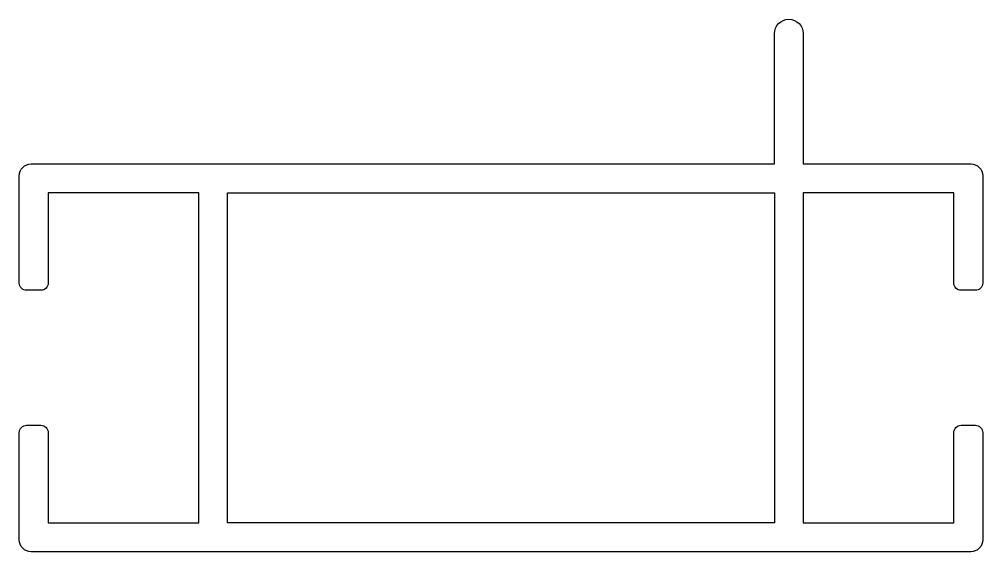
# Model space of a CAD drawing. Extents: x 154.7 to 194.7, y 226 to 248.1.
import ezdxf

# ---------------------------------------------------------------- set-up
doc = ezdxf.new("R2010")
doc.units = 0
doc.layers.get('0').update_dxf_attribs({"linetype": 'CONTINUOUS'})

msp = doc.modelspace()

# ---------------------------------------------------------------- linework, layer by layer
msp.add_lwpolyline([(194.669, 226.51, -0.414214), (194.169, 226.01), (155.169, 226.01, -0.414214), (154.669, 226.51), (154.669, 230.96, -0.414214), (154.969, 231.26), (155.569, 231.26, -0.414214), (155.869, 230.96), (155.869, 227.21), (162.119, 227.21), (162.119, 240.91), (155.869, 240.91), (155.869, 237.16, -0.414214), (155.569, 236.86), (154.969, 236.86, -0.414214), (154.669, 237.16), (154.669, 241.61, -0.414214), (155.169, 242.11), (186.019, 242.11), (186.019, 247.51, -1), (187.219, 247.51), (187.219, 242.11), (194.169, 242.11, -0.414214), (194.669, 241.61), (194.669, 237.16, -0.414214), (194.369, 236.86), (193.769, 236.86, -0.414214), (193.469, 237.16), (193.469, 240.91), (187.219, 240.91), (187.219, 227.21), (193.469, 227.21), (193.469, 230.96, -0.414214), (193.769, 231.26), (194.369, 231.26, -0.414214), (194.669, 230.96)], format="xyb", close=True)
msp.add_lwpolyline([(163.319, 227.21), (163.319, 240.91), (186.019, 240.91), (186.019, 227.21)], close=True)

doc.saveas('drawing.dxf')
